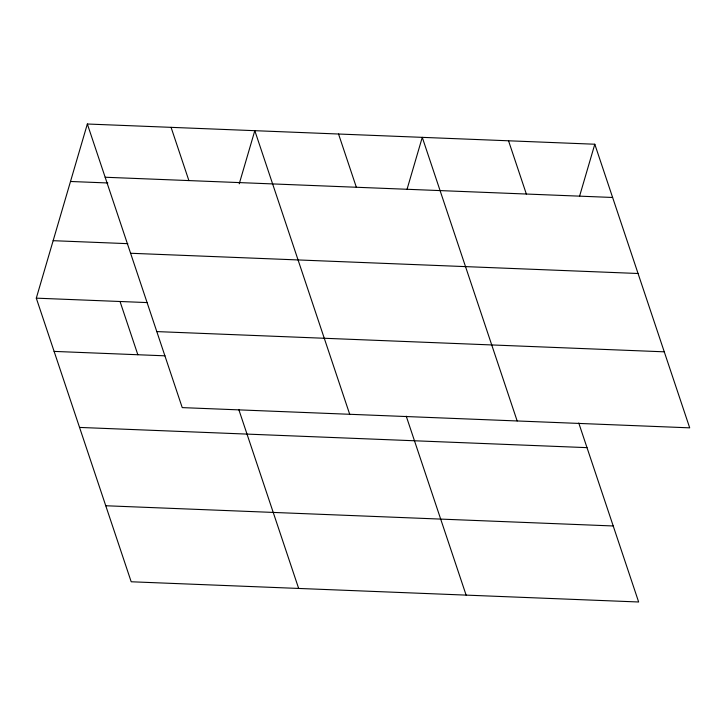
<?xml version="1.0" encoding="UTF-8"?>
<svg xmlns="http://www.w3.org/2000/svg" width="726" height="726" viewBox="0 0 726 726"><rect width="100%" height="100%" fill="white"/><g stroke="black" fill="none" stroke-linecap="round" stroke-linejoin="round"><path stroke-width="1.09" d="M578.767 423.022L638.653 601.99L131.197 581.771L36.3 298.159L87.347 124.01L594.803 144.229L689.7 427.841L182.235 407.613L87.347 124.01M239.235 183.814L254.808 130.68L349.705 414.283M407.014 189.404L422.269 137.359L517.166 420.962M579.548 196.283L594.803 144.229M105.161 177.244L612.617 197.472M70.504 181.482L107.838 182.97M53.143 240.687L127.821 243.664M130.598 253.265L638.054 273.493M36.3 298.159L147.187 302.579M156.807 331.591L664.263 351.82M54.114 351.402L165.002 355.822M79.551 427.423L587.007 447.643M105.76 505.75L613.216 525.969M508.536 140.79L526.35 194.033M338.543 134.02L356.348 187.254M406.233 416.143L466.119 595.12M171.073 127.34L188.887 180.583M238.772 409.464L298.658 588.441M120.035 301.499L137.84 354.733"/></g></svg>
